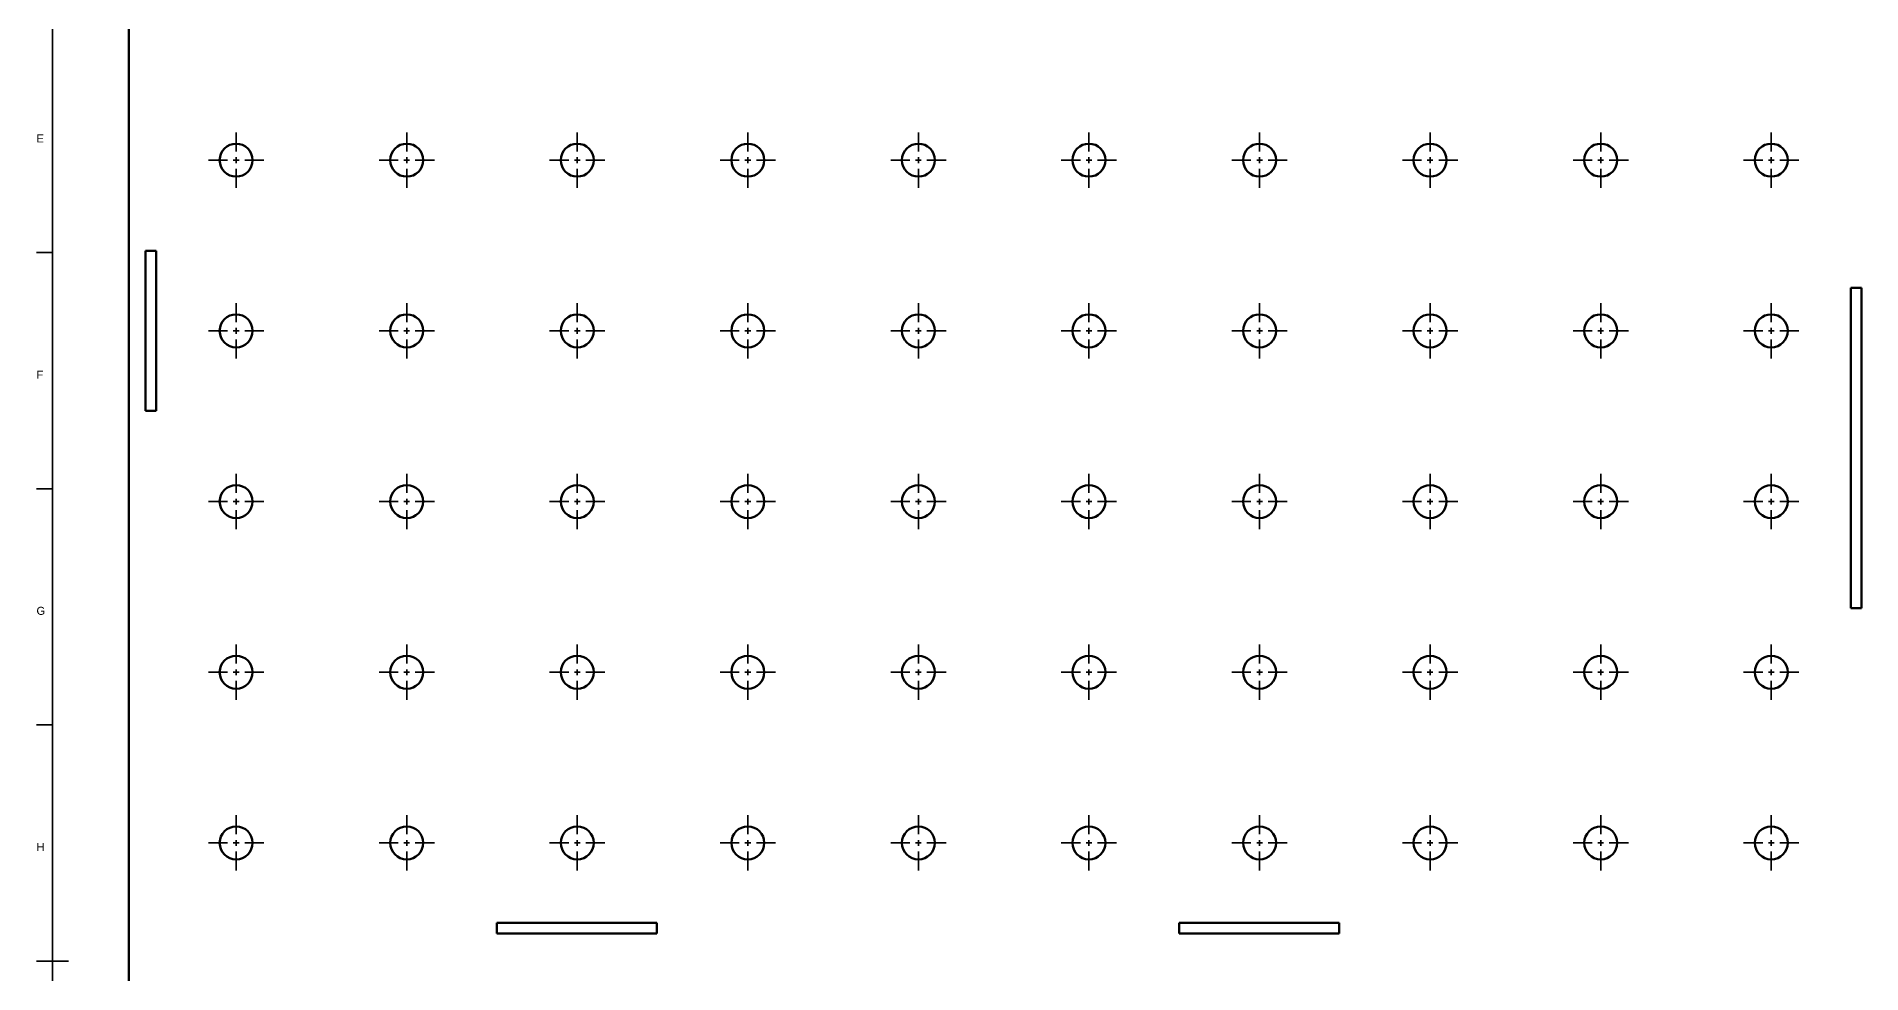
# Model space of a CAD drawing. Header units: millimetres. Extents: x 0 to 1200, y 0 to 1200.
# Drawn here: x 15 to 585, y 596 to 889 of the extents above; entities that cross this region are included whole.
import ezdxf

# ---------------------------------------------------------------- set-up
doc = ezdxf.new("R2010")
doc.units = ezdxf.units.MM
doc.header["$LTSCALE"] = 0.75
doc.linetypes.add('CENTER2', pattern=[28.575, 19.05, -3.175, 3.175, -3.175])
for name, color, linetype, lineweight in [('BORDER', 7, 'Continuous', 35), ('Smart Centers', 7, 'CENTER2', 35), ('Visible', 7, 'Continuous', 70)]:
    doc.layers.add(name, color=color, linetype=linetype, lineweight=lineweight)
doc.styles.get("Standard").update_dxf_attribs({"font": 'arial.ttf'})

# ---------------------------------------------------------------- blocks, each defined once
blk = doc.blocks.new('*U6')
at = {"layer": 'Smart Centers', "color": 0, "ltscale": 0.75, "transparency": 16777216}
for p, q in [((0, 2.678906), (0, 8.65)), ((-8.65, 0), (-2.678906, 0)), ((2.678906, 0), (8.65, 0)), ((0, -8.65), (0, -2.678906))]:
    blk.add_line(p, q, dxfattribs=at)
at = {"layer": 'Smart Centers', "color": 0, "linetype": 'Continuous', "ltscale": 0.75, "transparency": 16777216}
for p, q in [((-0.892969, 0), (0.892969, 0)), ((0, -0.892969), (0, 0.892969))]:
    blk.add_line(p, q, dxfattribs=at)
blk = doc.blocks.new('*U42')
at = {"layer": 'Smart Centers', "color": 0, "ltscale": 0.75, "transparency": 16777216}
for p, q in [((0, 2.678906), (0, 8.65)), ((-8.65, 0), (-2.678906, 0)), ((2.678906, 0), (8.65, 0)), ((0, -8.65), (0, -2.678906))]:
    blk.add_line(p, q, dxfattribs=at)
at = {"layer": 'Smart Centers', "color": 0, "linetype": 'Continuous', "ltscale": 0.75, "transparency": 16777216}
for p, q in [((-0.892969, 0), (0.892969, 0)), ((0, -0.892969), (0, 0.892969))]:
    blk.add_line(p, q, dxfattribs=at)
blk = doc.blocks.new('*U91')
at = {"layer": 'Smart Centers', "color": 0, "ltscale": 0.75, "transparency": 16777216}
for p, q in [((0, 2.678906), (0, 8.65)), ((-8.65, 0), (-2.678906, 0)), ((2.678906, 0), (8.65, 0)), ((0, -8.65), (0, -2.678906))]:
    blk.add_line(p, q, dxfattribs=at)
at = {"layer": 'Smart Centers', "color": 0, "linetype": 'Continuous', "ltscale": 0.75, "transparency": 16777216}
for p, q in [((-0.892969, 0), (0.892969, 0)), ((0, -0.892969), (0, 0.892969))]:
    blk.add_line(p, q, dxfattribs=at)
blk = doc.blocks.new('*U92')
at = {"layer": 'Smart Centers', "color": 0, "ltscale": 0.75, "transparency": 16777216}
for p, q in [((0, 2.678906), (0, 8.65)), ((-8.65, 0), (-2.678906, 0)), ((2.678906, 0), (8.65, 0)), ((0, -8.65), (0, -2.678906))]:
    blk.add_line(p, q, dxfattribs=at)
at = {"layer": 'Smart Centers', "color": 0, "linetype": 'Continuous', "ltscale": 0.75, "transparency": 16777216}
for p, q in [((-0.892969, 0), (0.892969, 0)), ((0, -0.892969), (0, 0.892969))]:
    blk.add_line(p, q, dxfattribs=at)
blk = doc.blocks.new('*U96')
at = {"layer": 'Smart Centers', "color": 0, "ltscale": 0.75, "transparency": 16777216}
for p, q in [((0, 2.678906), (0, 8.65)), ((-8.65, 0), (-2.678906, 0)), ((2.678906, 0), (8.65, 0)), ((0, -8.65), (0, -2.678906))]:
    blk.add_line(p, q, dxfattribs=at)
at = {"layer": 'Smart Centers', "color": 0, "linetype": 'Continuous', "ltscale": 0.75, "transparency": 16777216}
for p, q in [((-0.892969, 0), (0.892969, 0)), ((0, -0.892969), (0, 0.892969))]:
    blk.add_line(p, q, dxfattribs=at)
blk = doc.blocks.new('*U99')
at = {"layer": 'Smart Centers', "color": 0, "ltscale": 0.75, "transparency": 16777216}
for p, q in [((0, 2.678906), (0, 8.65)), ((-8.65, 0), (-2.678906, 0)), ((2.678906, 0), (8.65, 0)), ((0, -8.65), (0, -2.678906))]:
    blk.add_line(p, q, dxfattribs=at)
at = {"layer": 'Smart Centers', "color": 0, "linetype": 'Continuous', "ltscale": 0.75, "transparency": 16777216}
for p, q in [((-0.892969, 0), (0.892969, 0)), ((0, -0.892969), (0, 0.892969))]:
    blk.add_line(p, q, dxfattribs=at)
blk = doc.blocks.new('*U106')
at = {"layer": 'Smart Centers', "color": 0, "ltscale": 0.75, "transparency": 16777216}
for p, q in [((0, 2.678906), (0, 8.65)), ((-8.65, 0), (-2.678906, 0)), ((2.678906, 0), (8.65, 0)), ((0, -8.65), (0, -2.678906))]:
    blk.add_line(p, q, dxfattribs=at)
at = {"layer": 'Smart Centers', "color": 0, "linetype": 'Continuous', "ltscale": 0.75, "transparency": 16777216}
for p, q in [((-0.892969, 0), (0.892969, 0)), ((0, -0.892969), (0, 0.892969))]:
    blk.add_line(p, q, dxfattribs=at)
blk = doc.blocks.new('*U118')
at = {"layer": 'Smart Centers', "color": 0, "ltscale": 0.75, "transparency": 16777216}
for p, q in [((0, 2.678906), (0, 8.65)), ((-8.65, 0), (-2.678906, 0)), ((2.678906, 0), (8.65, 0)), ((0, -8.65), (0, -2.678906))]:
    blk.add_line(p, q, dxfattribs=at)
at = {"layer": 'Smart Centers', "color": 0, "linetype": 'Continuous', "ltscale": 0.75, "transparency": 16777216}
for p, q in [((-0.892969, 0), (0.892969, 0)), ((0, -0.892969), (0, 0.892969))]:
    blk.add_line(p, q, dxfattribs=at)
blk = doc.blocks.new('*U122')
at = {"layer": 'Smart Centers', "color": 0, "ltscale": 0.75, "transparency": 16777216}
for p, q in [((0, 2.678906), (0, 8.65)), ((-8.65, 0), (-2.678906, 0)), ((2.678906, 0), (8.65, 0)), ((0, -8.65), (0, -2.678906))]:
    blk.add_line(p, q, dxfattribs=at)
at = {"layer": 'Smart Centers', "color": 0, "linetype": 'Continuous', "ltscale": 0.75, "transparency": 16777216}
for p, q in [((-0.892969, 0), (0.892969, 0)), ((0, -0.892969), (0, 0.892969))]:
    blk.add_line(p, q, dxfattribs=at)
blk = doc.blocks.new('*U148')
at = {"layer": 'Smart Centers', "color": 0, "ltscale": 0.75, "transparency": 16777216}
for p, q in [((0, 2.678906), (0, 8.65)), ((-8.65, 0), (-2.678906, 0)), ((2.678906, 0), (8.65, 0)), ((0, -8.65), (0, -2.678906))]:
    blk.add_line(p, q, dxfattribs=at)
at = {"layer": 'Smart Centers', "color": 0, "linetype": 'Continuous', "ltscale": 0.75, "transparency": 16777216}
for p, q in [((-0.892969, 0), (0.892969, 0)), ((0, -0.892969), (0, 0.892969))]:
    blk.add_line(p, q, dxfattribs=at)
blk = doc.blocks.new('*U150')
at = {"layer": 'Smart Centers', "color": 0, "ltscale": 0.75, "transparency": 16777216}
for p, q in [((0, 2.678906), (0, 8.65)), ((-8.65, 0), (-2.678906, 0)), ((2.678906, 0), (8.65, 0)), ((0, -8.65), (0, -2.678906))]:
    blk.add_line(p, q, dxfattribs=at)
at = {"layer": 'Smart Centers', "color": 0, "linetype": 'Continuous', "ltscale": 0.75, "transparency": 16777216}
for p, q in [((-0.892969, 0), (0.892969, 0)), ((0, -0.892969), (0, 0.892969))]:
    blk.add_line(p, q, dxfattribs=at)
blk = doc.blocks.new('*U168')
at = {"layer": 'Smart Centers', "color": 0, "ltscale": 0.75, "transparency": 16777216}
for p, q in [((0, 2.678906), (0, 8.65)), ((-8.65, 0), (-2.678906, 0)), ((2.678906, 0), (8.65, 0)), ((0, -8.65), (0, -2.678906))]:
    blk.add_line(p, q, dxfattribs=at)
at = {"layer": 'Smart Centers', "color": 0, "linetype": 'Continuous', "ltscale": 0.75, "transparency": 16777216}
for p, q in [((-0.892969, 0), (0.892969, 0)), ((0, -0.892969), (0, 0.892969))]:
    blk.add_line(p, q, dxfattribs=at)
blk = doc.blocks.new('*U179')
at = {"layer": 'Smart Centers', "color": 0, "ltscale": 0.75, "transparency": 16777216}
for p, q in [((0, 2.678906), (0, 8.65)), ((-8.65, 0), (-2.678906, 0)), ((2.678906, 0), (8.65, 0)), ((0, -8.65), (0, -2.678906))]:
    blk.add_line(p, q, dxfattribs=at)
at = {"layer": 'Smart Centers', "color": 0, "linetype": 'Continuous', "ltscale": 0.75, "transparency": 16777216}
for p, q in [((-0.892969, 0), (0.892969, 0)), ((0, -0.892969), (0, 0.892969))]:
    blk.add_line(p, q, dxfattribs=at)
blk = doc.blocks.new('*U201')
at = {"layer": 'Smart Centers', "color": 0, "ltscale": 0.75, "transparency": 16777216}
for p, q in [((0, 2.678906), (0, 8.65)), ((-8.65, 0), (-2.678906, 0)), ((2.678906, 0), (8.65, 0)), ((0, -8.65), (0, -2.678906))]:
    blk.add_line(p, q, dxfattribs=at)
at = {"layer": 'Smart Centers', "color": 0, "linetype": 'Continuous', "ltscale": 0.75, "transparency": 16777216}
for p, q in [((-0.892969, 0), (0.892969, 0)), ((0, -0.892969), (0, 0.892969))]:
    blk.add_line(p, q, dxfattribs=at)
blk = doc.blocks.new('*U213')
at = {"layer": 'Smart Centers', "color": 0, "ltscale": 0.75, "transparency": 16777216}
for p, q in [((0, 2.678906), (0, 8.65)), ((-8.65, 0), (-2.678906, 0)), ((2.678906, 0), (8.65, 0)), ((0, -8.65), (0, -2.678906))]:
    blk.add_line(p, q, dxfattribs=at)
at = {"layer": 'Smart Centers', "color": 0, "linetype": 'Continuous', "ltscale": 0.75, "transparency": 16777216}
for p, q in [((-0.892969, 0), (0.892969, 0)), ((0, -0.892969), (0, 0.892969))]:
    blk.add_line(p, q, dxfattribs=at)
blk = doc.blocks.new('*U217')
at = {"layer": 'Smart Centers', "color": 0, "ltscale": 0.75, "transparency": 16777216}
for p, q in [((0, 2.678906), (0, 8.65)), ((-8.65, 0), (-2.678906, 0)), ((2.678906, 0), (8.65, 0)), ((0, -8.65), (0, -2.678906))]:
    blk.add_line(p, q, dxfattribs=at)
at = {"layer": 'Smart Centers', "color": 0, "linetype": 'Continuous', "ltscale": 0.75, "transparency": 16777216}
for p, q in [((-0.892969, 0), (0.892969, 0)), ((0, -0.892969), (0, 0.892969))]:
    blk.add_line(p, q, dxfattribs=at)
blk = doc.blocks.new('*U219')
at = {"layer": 'Smart Centers', "color": 0, "ltscale": 0.75, "transparency": 16777216}
for p, q in [((0, 2.678906), (0, 8.65)), ((-8.65, 0), (-2.678906, 0)), ((2.678906, 0), (8.65, 0)), ((0, -8.65), (0, -2.678906))]:
    blk.add_line(p, q, dxfattribs=at)
at = {"layer": 'Smart Centers', "color": 0, "linetype": 'Continuous', "ltscale": 0.75, "transparency": 16777216}
for p, q in [((-0.892969, 0), (0.892969, 0)), ((0, -0.892969), (0, 0.892969))]:
    blk.add_line(p, q, dxfattribs=at)
blk = doc.blocks.new('*U225')
at = {"layer": 'Smart Centers', "color": 0, "ltscale": 0.75, "transparency": 16777216}
for p, q in [((0, 2.678906), (0, 8.65)), ((-8.65, 0), (-2.678906, 0)), ((2.678906, 0), (8.65, 0)), ((0, -8.65), (0, -2.678906))]:
    blk.add_line(p, q, dxfattribs=at)
at = {"layer": 'Smart Centers', "color": 0, "linetype": 'Continuous', "ltscale": 0.75, "transparency": 16777216}
for p, q in [((-0.892969, 0), (0.892969, 0)), ((0, -0.892969), (0, 0.892969))]:
    blk.add_line(p, q, dxfattribs=at)
blk = doc.blocks.new('*U245')
at = {"layer": 'Smart Centers', "color": 0, "ltscale": 0.75, "transparency": 16777216}
for p, q in [((0, 2.678906), (0, 8.65)), ((-8.65, 0), (-2.678906, 0)), ((2.678906, 0), (8.65, 0)), ((0, -8.65), (0, -2.678906))]:
    blk.add_line(p, q, dxfattribs=at)
at = {"layer": 'Smart Centers', "color": 0, "linetype": 'Continuous', "ltscale": 0.75, "transparency": 16777216}
for p, q in [((-0.892969, 0), (0.892969, 0)), ((0, -0.892969), (0, 0.892969))]:
    blk.add_line(p, q, dxfattribs=at)
blk = doc.blocks.new('*U248')
at = {"layer": 'Smart Centers', "color": 0, "ltscale": 0.75, "transparency": 16777216}
for p, q in [((0, 2.678906), (0, 8.65)), ((-8.65, 0), (-2.678906, 0)), ((2.678906, 0), (8.65, 0)), ((0, -8.65), (0, -2.678906))]:
    blk.add_line(p, q, dxfattribs=at)
at = {"layer": 'Smart Centers', "color": 0, "linetype": 'Continuous', "ltscale": 0.75, "transparency": 16777216}
for p, q in [((-0.892969, 0), (0.892969, 0)), ((0, -0.892969), (0, 0.892969))]:
    blk.add_line(p, q, dxfattribs=at)
blk = doc.blocks.new('*U251')
at = {"layer": 'Smart Centers', "color": 0, "ltscale": 0.75, "transparency": 16777216}
for p, q in [((0, 2.678906), (0, 8.65)), ((-8.65, 0), (-2.678906, 0)), ((2.678906, 0), (8.65, 0)), ((0, -8.65), (0, -2.678906))]:
    blk.add_line(p, q, dxfattribs=at)
at = {"layer": 'Smart Centers', "color": 0, "linetype": 'Continuous', "ltscale": 0.75, "transparency": 16777216}
for p, q in [((-0.892969, 0), (0.892969, 0)), ((0, -0.892969), (0, 0.892969))]:
    blk.add_line(p, q, dxfattribs=at)
blk = doc.blocks.new('*U253')
at = {"layer": 'Smart Centers', "color": 0, "ltscale": 0.75, "transparency": 16777216}
for p, q in [((0, 2.678906), (0, 8.65)), ((-8.65, 0), (-2.678906, 0)), ((2.678906, 0), (8.65, 0)), ((0, -8.65), (0, -2.678906))]:
    blk.add_line(p, q, dxfattribs=at)
at = {"layer": 'Smart Centers', "color": 0, "linetype": 'Continuous', "ltscale": 0.75, "transparency": 16777216}
for p, q in [((-0.892969, 0), (0.892969, 0)), ((0, -0.892969), (0, 0.892969))]:
    blk.add_line(p, q, dxfattribs=at)
blk = doc.blocks.new('*U255')
at = {"layer": 'Smart Centers', "color": 0, "ltscale": 0.75, "transparency": 16777216}
for p, q in [((0, 2.678906), (0, 8.65)), ((-8.65, 0), (-2.678906, 0)), ((2.678906, 0), (8.65, 0)), ((0, -8.65), (0, -2.678906))]:
    blk.add_line(p, q, dxfattribs=at)
at = {"layer": 'Smart Centers', "color": 0, "linetype": 'Continuous', "ltscale": 0.75, "transparency": 16777216}
for p, q in [((-0.892969, 0), (0.892969, 0)), ((0, -0.892969), (0, 0.892969))]:
    blk.add_line(p, q, dxfattribs=at)
blk = doc.blocks.new('*U263')
at = {"layer": 'Smart Centers', "color": 0, "ltscale": 0.75, "transparency": 16777216}
for p, q in [((0, 2.678906), (0, 8.65)), ((-8.65, 0), (-2.678906, 0)), ((2.678906, 0), (8.65, 0)), ((0, -8.65), (0, -2.678906))]:
    blk.add_line(p, q, dxfattribs=at)
at = {"layer": 'Smart Centers', "color": 0, "linetype": 'Continuous', "ltscale": 0.75, "transparency": 16777216}
for p, q in [((-0.892969, 0), (0.892969, 0)), ((0, -0.892969), (0, 0.892969))]:
    blk.add_line(p, q, dxfattribs=at)
blk = doc.blocks.new('*U268')
at = {"layer": 'Smart Centers', "color": 0, "ltscale": 0.75, "transparency": 16777216}
for p, q in [((0, 2.678906), (0, 8.65)), ((-8.65, 0), (-2.678906, 0)), ((2.678906, 0), (8.65, 0)), ((0, -8.65), (0, -2.678906))]:
    blk.add_line(p, q, dxfattribs=at)
at = {"layer": 'Smart Centers', "color": 0, "linetype": 'Continuous', "ltscale": 0.75, "transparency": 16777216}
for p, q in [((-0.892969, 0), (0.892969, 0)), ((0, -0.892969), (0, 0.892969))]:
    blk.add_line(p, q, dxfattribs=at)
blk = doc.blocks.new('*U278')
at = {"layer": 'Smart Centers', "color": 0, "ltscale": 0.75, "transparency": 16777216}
for p, q in [((0, 2.678906), (0, 8.65)), ((-8.65, 0), (-2.678906, 0)), ((2.678906, 0), (8.65, 0)), ((0, -8.65), (0, -2.678906))]:
    blk.add_line(p, q, dxfattribs=at)
at = {"layer": 'Smart Centers', "color": 0, "linetype": 'Continuous', "ltscale": 0.75, "transparency": 16777216}
for p, q in [((-0.892969, 0), (0.892969, 0)), ((0, -0.892969), (0, 0.892969))]:
    blk.add_line(p, q, dxfattribs=at)
blk = doc.blocks.new('*U280')
at = {"layer": 'Smart Centers', "color": 0, "ltscale": 0.75, "transparency": 16777216}
for p, q in [((0, 2.678906), (0, 8.65)), ((-8.65, 0), (-2.678906, 0)), ((2.678906, 0), (8.65, 0)), ((0, -8.65), (0, -2.678906))]:
    blk.add_line(p, q, dxfattribs=at)
at = {"layer": 'Smart Centers', "color": 0, "linetype": 'Continuous', "ltscale": 0.75, "transparency": 16777216}
for p, q in [((-0.892969, 0), (0.892969, 0)), ((0, -0.892969), (0, 0.892969))]:
    blk.add_line(p, q, dxfattribs=at)
blk = doc.blocks.new('*U281')
at = {"layer": 'Smart Centers', "color": 0, "ltscale": 0.75, "transparency": 16777216}
for p, q in [((0, 2.678906), (0, 8.65)), ((-8.65, 0), (-2.678906, 0)), ((2.678906, 0), (8.65, 0)), ((0, -8.65), (0, -2.678906))]:
    blk.add_line(p, q, dxfattribs=at)
at = {"layer": 'Smart Centers', "color": 0, "linetype": 'Continuous', "ltscale": 0.75, "transparency": 16777216}
for p, q in [((-0.892969, 0), (0.892969, 0)), ((0, -0.892969), (0, 0.892969))]:
    blk.add_line(p, q, dxfattribs=at)
blk = doc.blocks.new('*U284')
at = {"layer": 'Smart Centers', "color": 0, "ltscale": 0.75, "transparency": 16777216}
for p, q in [((0, 2.678906), (0, 8.65)), ((-8.65, 0), (-2.678906, 0)), ((2.678906, 0), (8.65, 0)), ((0, -8.65), (0, -2.678906))]:
    blk.add_line(p, q, dxfattribs=at)
at = {"layer": 'Smart Centers', "color": 0, "linetype": 'Continuous', "ltscale": 0.75, "transparency": 16777216}
for p, q in [((-0.892969, 0), (0.892969, 0)), ((0, -0.892969), (0, 0.892969))]:
    blk.add_line(p, q, dxfattribs=at)
blk = doc.blocks.new('*U286')
at = {"layer": 'Smart Centers', "color": 0, "ltscale": 0.75, "transparency": 16777216}
for p, q in [((0, 2.678906), (0, 8.65)), ((-8.65, 0), (-2.678906, 0)), ((2.678906, 0), (8.65, 0)), ((0, -8.65), (0, -2.678906))]:
    blk.add_line(p, q, dxfattribs=at)
at = {"layer": 'Smart Centers', "color": 0, "linetype": 'Continuous', "ltscale": 0.75, "transparency": 16777216}
for p, q in [((-0.892969, 0), (0.892969, 0)), ((0, -0.892969), (0, 0.892969))]:
    blk.add_line(p, q, dxfattribs=at)
blk = doc.blocks.new('*U288')
at = {"layer": 'Smart Centers', "color": 0, "ltscale": 0.75, "transparency": 16777216}
for p, q in [((0, 2.678906), (0, 8.65)), ((-8.65, 0), (-2.678906, 0)), ((2.678906, 0), (8.65, 0)), ((0, -8.65), (0, -2.678906))]:
    blk.add_line(p, q, dxfattribs=at)
at = {"layer": 'Smart Centers', "color": 0, "linetype": 'Continuous', "ltscale": 0.75, "transparency": 16777216}
for p, q in [((-0.892969, 0), (0.892969, 0)), ((0, -0.892969), (0, 0.892969))]:
    blk.add_line(p, q, dxfattribs=at)
blk = doc.blocks.new('*U294')
at = {"layer": 'Smart Centers', "color": 0, "ltscale": 0.75, "transparency": 16777216}
for p, q in [((0, 2.678906), (0, 8.65)), ((-8.65, 0), (-2.678906, 0)), ((2.678906, 0), (8.65, 0)), ((0, -8.65), (0, -2.678906))]:
    blk.add_line(p, q, dxfattribs=at)
at = {"layer": 'Smart Centers', "color": 0, "linetype": 'Continuous', "ltscale": 0.75, "transparency": 16777216}
for p, q in [((-0.892969, 0), (0.892969, 0)), ((0, -0.892969), (0, 0.892969))]:
    blk.add_line(p, q, dxfattribs=at)
blk = doc.blocks.new('*U295')
at = {"layer": 'Smart Centers', "color": 0, "ltscale": 0.75, "transparency": 16777216}
for p, q in [((0, 2.678906), (0, 8.65)), ((-8.65, 0), (-2.678906, 0)), ((2.678906, 0), (8.65, 0)), ((0, -8.65), (0, -2.678906))]:
    blk.add_line(p, q, dxfattribs=at)
at = {"layer": 'Smart Centers', "color": 0, "linetype": 'Continuous', "ltscale": 0.75, "transparency": 16777216}
for p, q in [((-0.892969, 0), (0.892969, 0)), ((0, -0.892969), (0, 0.892969))]:
    blk.add_line(p, q, dxfattribs=at)
blk = doc.blocks.new('*U301')
at = {"layer": 'Smart Centers', "color": 0, "ltscale": 0.75, "transparency": 16777216}
for p, q in [((0, 2.678906), (0, 8.65)), ((-8.65, 0), (-2.678906, 0)), ((2.678906, 0), (8.65, 0)), ((0, -8.65), (0, -2.678906))]:
    blk.add_line(p, q, dxfattribs=at)
at = {"layer": 'Smart Centers', "color": 0, "linetype": 'Continuous', "ltscale": 0.75, "transparency": 16777216}
for p, q in [((-0.892969, 0), (0.892969, 0)), ((0, -0.892969), (0, 0.892969))]:
    blk.add_line(p, q, dxfattribs=at)
blk = doc.blocks.new('*U302')
at = {"layer": 'Smart Centers', "color": 0, "ltscale": 0.75, "transparency": 16777216}
for p, q in [((0, 2.678906), (0, 8.65)), ((-8.65, 0), (-2.678906, 0)), ((2.678906, 0), (8.65, 0)), ((0, -8.65), (0, -2.678906))]:
    blk.add_line(p, q, dxfattribs=at)
at = {"layer": 'Smart Centers', "color": 0, "linetype": 'Continuous', "ltscale": 0.75, "transparency": 16777216}
for p, q in [((-0.892969, 0), (0.892969, 0)), ((0, -0.892969), (0, 0.892969))]:
    blk.add_line(p, q, dxfattribs=at)
blk = doc.blocks.new('*U305')
at = {"layer": 'Smart Centers', "color": 0, "ltscale": 0.75, "transparency": 16777216}
for p, q in [((0, 2.678906), (0, 8.65)), ((-8.65, 0), (-2.678906, 0)), ((2.678906, 0), (8.65, 0)), ((0, -8.65), (0, -2.678906))]:
    blk.add_line(p, q, dxfattribs=at)
at = {"layer": 'Smart Centers', "color": 0, "linetype": 'Continuous', "ltscale": 0.75, "transparency": 16777216}
for p, q in [((-0.892969, 0), (0.892969, 0)), ((0, -0.892969), (0, 0.892969))]:
    blk.add_line(p, q, dxfattribs=at)
blk = doc.blocks.new('*U309')
at = {"layer": 'Smart Centers', "color": 0, "ltscale": 0.75, "transparency": 16777216}
for p, q in [((0, 2.678906), (0, 8.65)), ((-8.65, 0), (-2.678906, 0)), ((2.678906, 0), (8.65, 0)), ((0, -8.65), (0, -2.678906))]:
    blk.add_line(p, q, dxfattribs=at)
at = {"layer": 'Smart Centers', "color": 0, "linetype": 'Continuous', "ltscale": 0.75, "transparency": 16777216}
for p, q in [((-0.892969, 0), (0.892969, 0)), ((0, -0.892969), (0, 0.892969))]:
    blk.add_line(p, q, dxfattribs=at)
blk = doc.blocks.new('*U312')
at = {"layer": 'Smart Centers', "color": 0, "ltscale": 0.75, "transparency": 16777216}
for p, q in [((0, 2.678906), (0, 8.65)), ((-8.65, 0), (-2.678906, 0)), ((2.678906, 0), (8.65, 0)), ((0, -8.65), (0, -2.678906))]:
    blk.add_line(p, q, dxfattribs=at)
at = {"layer": 'Smart Centers', "color": 0, "linetype": 'Continuous', "ltscale": 0.75, "transparency": 16777216}
for p, q in [((-0.892969, 0), (0.892969, 0)), ((0, -0.892969), (0, 0.892969))]:
    blk.add_line(p, q, dxfattribs=at)
blk = doc.blocks.new('*U314')
at = {"layer": 'Smart Centers', "color": 0, "ltscale": 0.75, "transparency": 16777216}
for p, q in [((0, 2.678906), (0, 8.65)), ((-8.65, 0), (-2.678906, 0)), ((2.678906, 0), (8.65, 0)), ((0, -8.65), (0, -2.678906))]:
    blk.add_line(p, q, dxfattribs=at)
at = {"layer": 'Smart Centers', "color": 0, "linetype": 'Continuous', "ltscale": 0.75, "transparency": 16777216}
for p, q in [((-0.892969, 0), (0.892969, 0)), ((0, -0.892969), (0, 0.892969))]:
    blk.add_line(p, q, dxfattribs=at)
blk = doc.blocks.new('*U316')
at = {"layer": 'Smart Centers', "color": 0, "ltscale": 0.75, "transparency": 16777216}
for p, q in [((0, 2.678906), (0, 8.65)), ((-8.65, 0), (-2.678906, 0)), ((2.678906, 0), (8.65, 0)), ((0, -8.65), (0, -2.678906))]:
    blk.add_line(p, q, dxfattribs=at)
at = {"layer": 'Smart Centers', "color": 0, "linetype": 'Continuous', "ltscale": 0.75, "transparency": 16777216}
for p, q in [((-0.892969, 0), (0.892969, 0)), ((0, -0.892969), (0, 0.892969))]:
    blk.add_line(p, q, dxfattribs=at)
blk = doc.blocks.new('*U329')
at = {"layer": 'Smart Centers', "color": 0, "ltscale": 0.75, "transparency": 16777216}
for p, q in [((0, 2.678906), (0, 8.65)), ((-8.65, 0), (-2.678906, 0)), ((2.678906, 0), (8.65, 0)), ((0, -8.65), (0, -2.678906))]:
    blk.add_line(p, q, dxfattribs=at)
at = {"layer": 'Smart Centers', "color": 0, "linetype": 'Continuous', "ltscale": 0.75, "transparency": 16777216}
for p, q in [((-0.892969, 0), (0.892969, 0)), ((0, -0.892969), (0, 0.892969))]:
    blk.add_line(p, q, dxfattribs=at)
blk = doc.blocks.new('*U336')
at = {"layer": 'Smart Centers', "color": 0, "ltscale": 0.75, "transparency": 16777216}
for p, q in [((0, 2.678906), (0, 8.65)), ((-8.65, 0), (-2.678906, 0)), ((2.678906, 0), (8.65, 0)), ((0, -8.65), (0, -2.678906))]:
    blk.add_line(p, q, dxfattribs=at)
at = {"layer": 'Smart Centers', "color": 0, "linetype": 'Continuous', "ltscale": 0.75, "transparency": 16777216}
for p, q in [((-0.892969, 0), (0.892969, 0)), ((0, -0.892969), (0, 0.892969))]:
    blk.add_line(p, q, dxfattribs=at)
blk = doc.blocks.new('*U352')
at = {"layer": 'Smart Centers', "color": 0, "ltscale": 0.75, "transparency": 16777216}
for p, q in [((0, 2.678906), (0, 8.65)), ((-8.65, 0), (-2.678906, 0)), ((2.678906, 0), (8.65, 0)), ((0, -8.65), (0, -2.678906))]:
    blk.add_line(p, q, dxfattribs=at)
at = {"layer": 'Smart Centers', "color": 0, "linetype": 'Continuous', "ltscale": 0.75, "transparency": 16777216}
for p, q in [((-0.892969, 0), (0.892969, 0)), ((0, -0.892969), (0, 0.892969))]:
    blk.add_line(p, q, dxfattribs=at)
blk = doc.blocks.new('*U362')
at = {"layer": 'Smart Centers', "color": 0, "ltscale": 0.75, "transparency": 16777216}
for p, q in [((0, 2.678906), (0, 8.65)), ((-8.65, 0), (-2.678906, 0)), ((2.678906, 0), (8.65, 0)), ((0, -8.65), (0, -2.678906))]:
    blk.add_line(p, q, dxfattribs=at)
at = {"layer": 'Smart Centers', "color": 0, "linetype": 'Continuous', "ltscale": 0.75, "transparency": 16777216}
for p, q in [((-0.892969, 0), (0.892969, 0)), ((0, -0.892969), (0, 0.892969))]:
    blk.add_line(p, q, dxfattribs=at)
blk = doc.blocks.new('*U381')
at = {"layer": 'Smart Centers', "color": 0, "ltscale": 0.75, "transparency": 16777216}
for p, q in [((0, 2.678906), (0, 8.65)), ((-8.65, 0), (-2.678906, 0)), ((2.678906, 0), (8.65, 0)), ((0, -8.65), (0, -2.678906))]:
    blk.add_line(p, q, dxfattribs=at)
at = {"layer": 'Smart Centers', "color": 0, "linetype": 'Continuous', "ltscale": 0.75, "transparency": 16777216}
for p, q in [((-0.892969, 0), (0.892969, 0)), ((0, -0.892969), (0, 0.892969))]:
    blk.add_line(p, q, dxfattribs=at)
blk = doc.blocks.new('*U388')
at = {"layer": 'Smart Centers', "color": 0, "ltscale": 0.75, "transparency": 16777216}
for p, q in [((0, 2.678906), (0, 8.65)), ((-8.65, 0), (-2.678906, 0)), ((2.678906, 0), (8.65, 0)), ((0, -8.65), (0, -2.678906))]:
    blk.add_line(p, q, dxfattribs=at)
at = {"layer": 'Smart Centers', "color": 0, "linetype": 'Continuous', "ltscale": 0.75, "transparency": 16777216}
for p, q in [((-0.892969, 0), (0.892969, 0)), ((0, -0.892969), (0, 0.892969))]:
    blk.add_line(p, q, dxfattribs=at)
blk = doc.blocks.new('*U397')
at = {"layer": 'Smart Centers', "color": 0, "ltscale": 0.75, "transparency": 16777216}
for p, q in [((0, 2.678906), (0, 8.65)), ((-8.65, 0), (-2.678906, 0)), ((2.678906, 0), (8.65, 0)), ((0, -8.65), (0, -2.678906))]:
    blk.add_line(p, q, dxfattribs=at)
at = {"layer": 'Smart Centers', "color": 0, "linetype": 'Continuous', "ltscale": 0.75, "transparency": 16777216}
for p, q in [((-0.892969, 0), (0.892969, 0)), ((0, -0.892969), (0, 0.892969))]:
    blk.add_line(p, q, dxfattribs=at)
blk = doc.blocks.new('*U398')
at = {"layer": 'Smart Centers', "color": 0, "ltscale": 0.75, "transparency": 16777216}
for p, q in [((0, 2.678906), (0, 8.65)), ((-8.65, 0), (-2.678906, 0)), ((2.678906, 0), (8.65, 0)), ((0, -8.65), (0, -2.678906))]:
    blk.add_line(p, q, dxfattribs=at)
at = {"layer": 'Smart Centers', "color": 0, "linetype": 'Continuous', "ltscale": 0.75, "transparency": 16777216}
for p, q in [((-0.892969, 0), (0.892969, 0)), ((0, -0.892969), (0, 0.892969))]:
    blk.add_line(p, q, dxfattribs=at)
blk = doc.blocks.new('*U400')
at = {"layer": 'Smart Centers', "color": 0, "ltscale": 0.75, "transparency": 16777216}
for p, q in [((0, 2.678906), (0, 8.65)), ((-8.65, 0), (-2.678906, 0)), ((2.678906, 0), (8.65, 0)), ((0, -8.65), (0, -2.678906))]:
    blk.add_line(p, q, dxfattribs=at)
at = {"layer": 'Smart Centers', "color": 0, "linetype": 'Continuous', "ltscale": 0.75, "transparency": 16777216}
for p, q in [((-0.892969, 0), (0.892969, 0)), ((0, -0.892969), (0, 0.892969))]:
    blk.add_line(p, q, dxfattribs=at)
blk = doc.blocks.new('*U401')
at = {"layer": 'Smart Centers', "color": 0, "ltscale": 0.75, "transparency": 16777216}
for p, q in [((0, 2.678906), (0, 8.65)), ((-8.65, 0), (-2.678906, 0)), ((2.678906, 0), (8.65, 0)), ((0, -8.65), (0, -2.678906))]:
    blk.add_line(p, q, dxfattribs=at)
at = {"layer": 'Smart Centers', "color": 0, "linetype": 'Continuous', "ltscale": 0.75, "transparency": 16777216}
for p, q in [((-0.892969, 0), (0.892969, 0)), ((0, -0.892969), (0, 0.892969))]:
    blk.add_line(p, q, dxfattribs=at)
blk = doc.blocks.new('Custom1200.000000x1200.000000x24x16')
for p, q in [((20, 10), (20, 1190)), ((20, 821.25), (15, 821.25)), ((20, 747.5), (15, 747.5)), ((20, 673.75), (15, 673.75)), ((25, 600), (15, 600))]:
    blk.add_line(p, q)
at = {"char_height": 2.5, "attachment_point": 1}
for s, insert in [('E', (15, 858.125)), ('F', (15, 784.375)), ('G', (15, 710.625)), ('H', (15, 636.875))]:
    blk.add_mtext(s, dxfattribs=dict(at, insert=insert))

msp = doc.modelspace()

# ---------------------------------------------------------------- linework, layer by layer
at = {"layer": 'Visible', "extrusion": (-1e-16, -1, 0)}
for p, q in [((43.886866, 1150.002746), (43.886866, 70.502746)), ((49.086866, 821.802746), (52.386866, 821.802746)), ((49.086866, 771.802746), (49.086866, 821.802746)), ((52.386866, 821.802746), (52.386866, 771.802746)), ((581.986866, 810.252746), (585.286866, 810.252746)), ((581.986866, 710.252746), (581.986866, 810.252746)), ((585.286866, 810.252746), (585.286866, 710.252746)), ((52.386866, 771.802746), (49.086866, 771.802746)), ((585.286866, 710.252746), (581.986866, 710.252746)), ((158.886866, 608.602746), (158.886866, 611.902746)), ((158.886866, 611.902746), (208.886866, 611.902746)), ((208.886866, 611.902746), (208.886866, 608.602746)), ((372.086866, 608.602746), (372.086866, 611.902746)), ((372.086866, 611.902746), (422.086866, 611.902746)), ((422.086866, 611.902746), (422.086866, 608.602746)), ((208.886866, 608.602746), (158.886866, 608.602746)), ((422.086866, 608.602746), (372.086866, 608.602746))]:
    msp.add_line(p, q, dxfattribs=at)
at = {"layer": 'Visible', "extrusion": (0, 0, -1)}
for centre in [(-77.386866, 850.102746), (-130.686866, 850.102746), (-183.986866, 850.102746), (-237.286866, 850.102746), (-290.586866, 850.102746), (-343.886866, 850.102746), (-397.186866, 850.102746), (-450.486866, 850.102746), (-503.786866, 850.102746), (-557.086866, 850.102746), (-77.386866, 796.802746), (-130.686866, 796.802746), (-183.986866, 796.802746), (-237.286866, 796.802746), (-290.586866, 796.802746), (-343.886866, 796.802746), (-397.186866, 796.802746), (-450.486866, 796.802746), (-503.786866, 796.802746), (-557.086866, 796.802746), (-77.386866, 743.502746), (-130.686866, 743.502746), (-183.986866, 743.502746), (-237.286866, 743.502746), (-290.586866, 743.502746), (-343.886866, 743.502746), (-397.186866, 743.502746), (-450.486866, 743.502746), (-503.786866, 743.502746), (-557.086866, 743.502746), (-77.386866, 690.202746), (-130.686866, 690.202746), (-183.986866, 690.202746), (-237.286866, 690.202746), (-290.586866, 690.202746), (-343.886866, 690.202746), (-397.186866, 690.202746), (-450.486866, 690.202746), (-503.786866, 690.202746), (-557.086866, 690.202746), (-77.386866, 636.902746), (-130.686866, 636.902746), (-183.986866, 636.902746), (-237.286866, 636.902746), (-290.586866, 636.902746), (-343.886866, 636.902746), (-397.186866, 636.902746), (-450.486866, 636.902746), (-503.786866, 636.902746), (-557.086866, 636.902746)]:
    msp.add_circle(centre, 5.15, dxfattribs=at)

# ---------------------------------------------------------------- block references
at = {"layer": 'BORDER'}
msp.add_blockref('Custom1200.000000x1200.000000x24x16', (0, 0), dxfattribs=at)
at = {"layer": 'Smart Centers', "ltscale": 0.75}
for name, p in [('*U286', (77.386866, 850.102746)), ('*U294', (130.686866, 850.102746)), ('*U314', (183.986866, 850.102746)), ('*U106', (237.286866, 850.102746)), ('*U225', (290.586866, 850.102746)), ('*U91', (343.886866, 850.102746)), ('*U122', (397.186866, 850.102746)), ('*U6', (450.486866, 850.102746)), ('*U213', (503.786866, 850.102746)), ('*U168', (557.086866, 850.102746)), ('*U288', (77.386866, 796.802746)), ('*U217', (130.686866, 796.802746)), ('*U381', (183.986866, 796.802746)), ('*U305', (237.286866, 796.802746)), ('*U219', (290.586866, 796.802746)), ('*U329', (343.886866, 796.802746)), ('*U400', (397.186866, 796.802746)), ('*U96', (450.486866, 796.802746)), ('*U42', (503.786866, 796.802746)), ('*U179', (557.086866, 796.802746)), ('*U251', (77.386866, 743.502746)), ('*U388', (130.686866, 743.502746)), ('*U316', (183.986866, 743.502746)), ('*U253', (237.286866, 743.502746)), ('*U248', (290.586866, 743.502746)), ('*U255', (343.886866, 743.502746)), ('*U312', (397.186866, 743.502746)), ('*U245', (450.486866, 743.502746)), ('*U281', (503.786866, 743.502746)), ('*U268', (557.086866, 743.502746)), ('*U309', (77.386866, 690.202746)), ('*U118', (130.686866, 690.202746)), ('*U362', (183.986866, 690.202746)), ('*U280', (237.286866, 690.202746)), ('*U284', (290.586866, 690.202746)), ('*U263', (343.886866, 690.202746)), ('*U397', (397.186866, 690.202746)), ('*U401', (450.486866, 690.202746)), ('*U398', (503.786866, 690.202746)), ('*U352', (557.086866, 690.202746)), ('*U278', (77.386866, 636.902746)), ('*U148', (130.686866, 636.902746)), ('*U301', (183.986866, 636.902746)), ('*U201', (237.286866, 636.902746)), ('*U302', (290.586866, 636.902746)), ('*U99', (343.886866, 636.902746)), ('*U92', (397.186866, 636.902746)), ('*U295', (450.486866, 636.902746)), ('*U336', (503.786866, 636.902746)), ('*U150', (557.086866, 636.902746))]:
    msp.add_blockref(name, p, dxfattribs=at)

doc.saveas('drawing.dxf')
